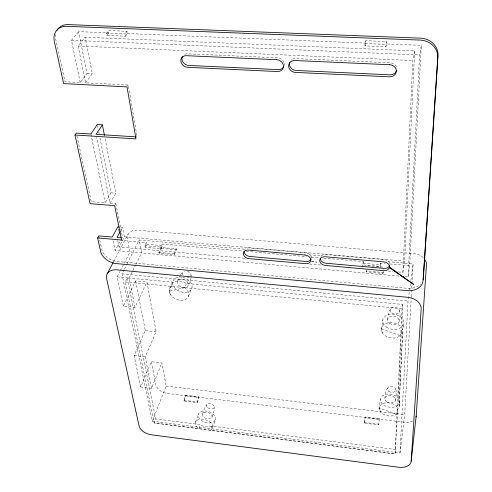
<?xml version="1.0" encoding="UTF-8"?>
<svg xmlns="http://www.w3.org/2000/svg" width="492" height="492" viewBox="0 0 492 492"><rect width="100%" height="100%" fill="white"/><g stroke="black" fill="none" stroke-linecap="round" stroke-linejoin="round"><path stroke-width="0.37" stroke-dasharray="2.46 1.84" d="M363.274 261.609L362.592 266.572L363.274 261.609L323.502 258.128M365.002 45.922L365.027 43.517L365.814 40.719L386.644 41.543L386.583 43.948L385.9 46.777L365.002 45.922L365.784 43.118L365.814 40.719M379.4 418.717L378.563 424.86L364.252 423.108L365.156 416.988L379.4 418.717L379.381 419.424L365.15 417.696L365.156 416.988M383.274 271.916L383.01 273.417L366.429 271.928L366.442 270.981L383.04 272.463L383.563 269.456M385.9 46.777L386.644 41.543M380.027 268.115L380.66 263.128L385.236 263.527M378.563 424.86L378.588 424.153L364.258 422.4M383.01 273.417L383.04 272.463M398.286 271.941L402.88 272.347L412.874 60.528L414.676 50.854L85.134 37.257L78.13 46.014L85.614 82.816L128.252 85.024L137.127 136.942M402.647 304.45L402.032 308.748L395.064 453.913L154.137 422.96L125.355 281.916L127.305 278.011L173.516 282.187A10.191 7.214 22.5 0 1 185.988 283.38L402.647 304.45L401.946 323.324A10.603 7.614 9.5 0 1 401.589 330.692L400.759 335.255L400.236 335.753A10.658 7.62 9.6 0 1 384.387 335.144A10.658 7.62 9.6 0 1 385.433 323.742A10.658 7.62 9.6 0 1 401.023 327.192L401.14 327.358M402.88 272.347L404.541 261.141L414.676 50.854M127.305 278.011L155.712 418.938L154.137 422.96L395.064 453.913L397.776 409.215A9.828 6.507 10.2 0 0 399.098 405.383L402.819 328.564L399.098 405.383M401.361 330.932L398.083 402.911A9.828 6.507 10.2 0 1 399.024 404.965M404.996 276.639L408.059 276.91L419.608 54.975L421.306 45.338L386.583 43.948M408.059 276.91L409.639 265.668L421.306 45.338M124.033 269.807L121.967 273.872L152.268 421.226L399.959 452.96L408.04 301.104L410.426 283.62M399.959 452.96L404.688 414.639L411.244 297.531M411.287 296.768L413.126 263.853L387.112 261.59M191.074 278.029L188.178 285.52M397.567 409.418L396.989 413.797L396.509 414.209A9.877 6.513 10.3 0 1 380.747 412.321C377.61 408.588 380.058 403.44 380.353 399.197M399.098 406.626L399.664 402.284M395.599 400.168L396.583 392.831L395.839 389.338M410.845 280.581L413.126 263.853M403.034 327.629L403.624 323.349M399.221 321.258L400.254 313.988L399.387 310.243M384.805 398.446L385.888 391.14L387.555 388.034M387.555 319.56L388.772 312.063L390.605 308.982M382.505 333.121L381.349 328.847L382.831 319.831M364.252 423.108L365.15 417.696M380.66 263.128L380.07 266.436L362.61 264.899M366.429 271.928L366.872 269.684M395.623 449.528L211.911 426.103L210.619 430.174A8.991 5.603 18.6 0 0 209.635 421.73A8.991 5.603 18.6 0 0 197.249 420.137A8.991 5.603 18.6 0 0 198.817 428.661L200.293 424.621L155.712 418.938M212.569 427.997L215.25 419.811A8.911 5.609 18.6 0 0 204.229 410.894A8.911 5.609 18.6 0 0 200.988 420.057A8.911 5.609 18.6 0 0 215.25 419.811M211.984 417.21A4.981 3.143 18.6 0 0 205.81 412.222A4.981 3.143 18.6 0 0 204.014 417.364A4.981 3.143 18.6 0 0 211.984 417.21L214.26 410.334L214.235 406.933M202.544 414.012L204.906 407.167L206.991 404.479M195.539 422.228L198.374 414.098M197.243 402.628L198.94 396.829L185.785 395.236L183.91 400.31L184.026 401.011L197.243 402.628L198.94 396.829M184.026 401.011L185.902 395.931L185.785 395.236M152.268 421.226L166.161 386.079L161.899 362.967L151.376 361.761L140.7 386.976L151.499 388.28L161.899 362.967M188.498 296.424L191.775 288.453M170.355 294.628L169.143 291.27L184.734 287.679L186.413 283.687M177.717 281.166L180.238 275.354M151.499 388.28L145.226 356.854L156.124 331.682L146.96 281.984L135.644 280.895L123.351 306.129L134.993 307.322L146.96 281.984M169.592 288.564L173.067 280.661M169.143 291.27L173.172 282.414M140.7 386.976L134.101 355.587L145.3 330.519L135.644 280.895M174.174 254.678L174.027 253.755L176.253 248.847L161.216 247.519L158.898 252.402L159.051 253.325L174.174 254.678L176.394 249.77L176.253 248.847M120.528 240.36L146.327 242.618L144.802 245.674L145.097 247.298L160.921 248.7L162.378 245.625L162.108 243.995L243.189 251.098M159.051 253.325L161.37 248.442L161.216 247.519M160.921 248.7L160.644 247.07L162.108 243.995M145.097 247.298L146.616 244.241L146.327 242.618M134.993 307.322L129.138 278.023L132.508 271.246M132.846 270.569L135.54 265.151M135.878 264.475L141.604 252.956L139.211 240.004L245.563 249.26M124.384 269.13L126.795 264.388M127.139 263.712L139.211 240.004M123.351 306.129L117.194 276.879L119.962 271.479M120.312 270.803L130.005 251.916L127.49 238.983A12.491 9.028 26.3 0 1 137.397 230.164L413.704 253.614A13.333 10.154 7.4 0 1 424.092 258.552M180.515 274.708L183.116 271.935M113.566 261.769L128.111 234.229M244.499 258.238L119.015 247.058L124.433 236.867L122.551 227.329L119.857 227.101M398.877 276.086L115.091 250.551L120.189 240.994M120.725 230.711L122.551 227.329M115.257 204.623L115.835 203.608L110.091 203.153L96.703 137.323M110.091 203.153L115.835 193.196L104.888 137.6M76.949 136.056L91.315 201.671L105.177 202.766L110.983 192.827L99.673 136.524M127.422 86.278L128.252 85.024M125.478 36.193L127.379 33.573L126.998 31.285L108.437 30.553L106.45 33.148L106.862 35.436L125.478 36.193L125.091 33.899L126.998 31.285M85.614 82.816L92.318 73.726L85.134 37.257M55.614 34.378A17.614 13.727 41.5 0 0 55.836 39.661L65.055 81.752L80.233 82.539L87.01 73.462L78.603 31.623L108.843 32.835L108.437 30.553M106.862 35.436L108.843 32.835M80.233 82.539L71.475 40.319L78.603 31.623M171.431 286.387L171.364 286.43A10.24 7.214 22.5 0 0 172.858 297.359A10.24 7.214 22.5 0 0 186.806 298.712A10.24 7.214 22.5 0 0 184.82 287.74L184.734 287.679M211.911 426.103L211.603 426.263A8.948 5.609 18.6 0 1 200.656 424.867L200.293 424.621M127.379 33.573L365.784 43.118M106.45 33.148L125.091 33.899M365.027 43.517L385.968 44.36M71.475 40.319L419.608 54.975M78.13 46.014L412.874 60.528M87.01 73.462L92.318 73.726M110.983 192.827L115.835 193.196M124.433 236.867L404.541 261.141M309.068 254.794L321.313 255.858M246.246 251.363L306.676 256.652M311.264 257.058L318.914 257.722M389.812 263.933L409.639 265.668M146.616 244.241L162.378 245.625M363.256 263.281L380.617 264.807M144.802 245.674L160.644 247.07M367.469 265.748L383.957 267.199M161.37 248.442L176.394 249.77M309.529 264.032L321.774 265.12M388.342 271.055L392.93 271.461M158.898 252.402L174.027 253.755M121.967 273.872L408.04 301.104M117.194 276.879L129.138 278.023M125.355 281.916L402.032 308.748M311.448 261.578L316.793 262.119L311.645 261.516M145.3 330.519L156.124 331.682M134.101 355.587L145.226 356.854M166.161 386.079L404.688 414.639M185.902 395.931L199.045 397.53M183.91 400.31L197.132 401.927M396.509 414.209L379.037 407.862L380.747 412.321M381.349 328.847L400.236 335.753M397.315 407.038L397.204 406.896A9.877 6.513 10.3 0 0 384.024 403.169A9.877 6.513 10.3 0 0 380.113 411.552M98.806 235.883L101.758 249.352A14.323 10.129 27 0 0 117.36 261.498L407.462 288.318A15.313 11.525 8 0 0 420.549 284.241M90.909 134.002L105.177 202.766M113.068 240.803L115.091 250.551M117.668 240.422L119.015 247.058M97.416 125.263L98.166 129.021M98.769 132.022L99.525 135.774M118.283 229.167L118.732 231.406M115.835 203.608L122.656 237.956M151.376 361.761L155.866 384.849A10.818 6.925 20.8 0 0 167.52 393.446L404.264 422.185A11.568 7.589 9.6 0 0 412.462 420.961M191.062 275.256L191.068 277.334M183.012 277.371A10.135 7.208 22.5 0 1 190.57 290.311A10.135 7.208 22.5 0 1 173.781 286.676A10.135 7.208 22.5 0 1 182.397 277.242M320.907 256.387A5.615 4.274 14 0 1 325.722 254.548L384.307 259.628A5.72 4.36 9.6 0 1 389.842 263.97M311.411 257.642A5.584 4.244 15.5 0 0 305.735 252.814L249.118 247.907A5.51 4.145 19.6 0 0 244.616 249.733M189.463 277.519A4.483 3.223 22.6 0 1 185.379 277.334M182.723 274.887A4.483 3.223 22.6 0 1 184.457 271.16M187.323 271.209A4.483 3.223 22.6 0 1 190.914 276.055M283.958 62.546A6.519 5.756 26.6 0 0 277.531 57.804L187.347 53.831A6.482 5.449 35.4 0 0 183.879 54.79M284.142 63.284A6.519 5.756 26.6 0 1 284.105 65.491M396.361 66.887A6.697 6.033 6.3 0 0 390.242 62.773L295.544 58.597A6.537 5.812 23.9 0 0 291.811 59.575M396.675 67.994A6.697 6.033 6.3 0 1 396.73 68.376M290.938 60.276A6.537 5.812 23.9 0 1 291.498 59.79M386.558 327.174A10.547 7.608 9.4 0 0 403.538 323.816A10.547 7.608 9.4 0 0 389.492 314.314A10.547 7.608 9.4 0 0 386.558 327.174M383.895 405.187A9.778 6.507 10.2 0 0 399.584 402.69A9.778 6.507 10.2 0 0 386.564 394.221A9.778 6.507 10.2 0 0 383.895 405.187M178.811 285.446A5.664 4.034 22.6 0 0 188.073 285.754A5.664 4.034 22.6 0 0 181.825 279.136A5.664 4.034 22.6 0 0 178.811 285.446M389.695 323.428A5.898 4.256 9.4 0 0 399.178 321.522A5.898 4.256 9.4 0 0 391.306 316.227A5.898 4.256 9.4 0 0 389.695 323.428M386.792 401.816A5.467 3.647 10.2 0 0 395.556 400.396A5.467 3.647 10.2 0 0 388.262 395.673A5.467 3.647 10.2 0 0 386.792 401.816M391.939 313.078A4.662 3.401 9.2 0 0 399.436 311.528A4.662 3.401 9.2 0 0 393.213 307.328A4.662 3.401 9.2 0 0 391.939 313.078M388.901 391.423A4.323 2.915 10 0 0 395.839 390.261A4.323 2.915 10 0 0 390.064 386.509A4.323 2.915 10 0 0 388.901 391.423M207.833 407.714A3.948 2.515 18.6 0 0 214.149 407.567A3.948 2.515 18.6 0 0 209.26 403.594A3.948 2.515 18.6 0 0 207.833 407.714"/><path stroke-width="0.74" d="M411.171 461.268L421.189 309.074A14.096 10.301 8.4 0 0 407.683 297.309L116.819 269.856A13.161 9.102 25.7 0 0 106.623 278.675L139.095 426.011A11.322 6.882 20.6 0 0 151.376 434.787L398.729 467.252A12.14 7.577 10.2 0 0 411.171 461.268L416.183 416.017L426.441 265.016A13.333 10.154 7.4 0 0 424.99 259.751M389.467 267.058L389.356 267.599A5.738 4.36 9.6 0 1 383.649 270.643L325.353 265.452A5.633 4.28 14 0 1 319.702 260.619A5.633 4.28 14 0 1 325.157 256.762L383.908 261.885A5.738 4.36 9.6 0 1 389.467 267.058L413.76 284.505L389.356 267.599M107.176 273.86L113.209 262.439M120.362 231.388L117.071 237.47L121.26 237.839M97.644 237.937L121.555 240.022L114.679 205.638L90.097 203.682L74.962 134.999L135.958 138.904L127.01 86.906L63.628 83.591L54.335 41.42A17.669 13.745 41.4 0 1 66.734 26.34L420.137 40.086A18.419 16.66 0 0 1 437.732 57.724L423.065 280.588A15.357 11.531 8 0 1 407.142 290.618L116.272 263.577A14.366 10.135 26.9 0 1 100.614 251.412L97.644 237.937L98.806 235.883L112.293 237.058L117.834 226.929L119.181 227.046M74.962 134.999L76.291 133.074L90.909 134.002L97.262 124.513L102.373 124.827L96.094 134.334L136.364 136.893M394.461 271.596L395.992 271.738M401.939 276.363L403.465 276.498M102.373 124.827L104.445 135.343M423.114 279.782A15.313 11.525 8 0 0 423.341 278.288L438.015 55.744A18.358 16.63 -0.2 0 0 420.488 38.155L68.216 24.6A17.614 13.727 41.5 0 0 56.998 30.295M416.183 416.017A11.568 7.589 9.6 0 1 416.017 416.995M389.541 265.846A5.72 4.36 9.6 0 1 384.043 268.38L325.907 263.226A5.615 4.274 14 0 1 320.28 258.146M311.19 258.958A5.584 4.244 15.5 0 1 308.699 261.172L308.398 261.27A5.584 4.244 15.5 0 1 306.079 261.473L249.881 256.492A5.51 4.145 19.6 0 1 244.137 251.209M289.733 62.103A6.537 5.812 23.9 0 0 296.036 70.454L389.879 74.833A6.697 6.033 6.3 0 0 396.595 70.258M283.583 66.838A6.519 5.756 26.6 0 1 278.177 69.624L188.768 65.448A6.482 5.449 35.4 0 1 183.055 62.207A6.482 5.449 35.4 0 1 182.507 56.316M276.713 59.71L186.247 55.688A6.507 5.455 35.2 0 0 180.841 61.223A6.507 5.455 35.2 0 0 187.686 67.324L277.371 71.549A6.544 5.763 26.5 0 0 283.441 65.922A6.544 5.763 26.5 0 0 276.713 59.71M389.799 64.741L294.788 60.516A6.556 5.818 23.9 0 0 288.607 66.162A6.556 5.818 23.9 0 0 295.286 72.392L389.436 76.826A6.722 6.039 6.5 0 0 396.337 71.088A6.722 6.039 6.5 0 0 389.799 64.741M305.12 255.016L248.343 250.065A5.523 4.145 19.5 0 0 243.362 253.884A5.523 4.145 19.5 0 0 249.118 258.657L305.471 263.675A5.596 4.25 15.5 0 0 310.815 259.831A5.596 4.25 15.5 0 0 305.12 255.016"/></g></svg>
